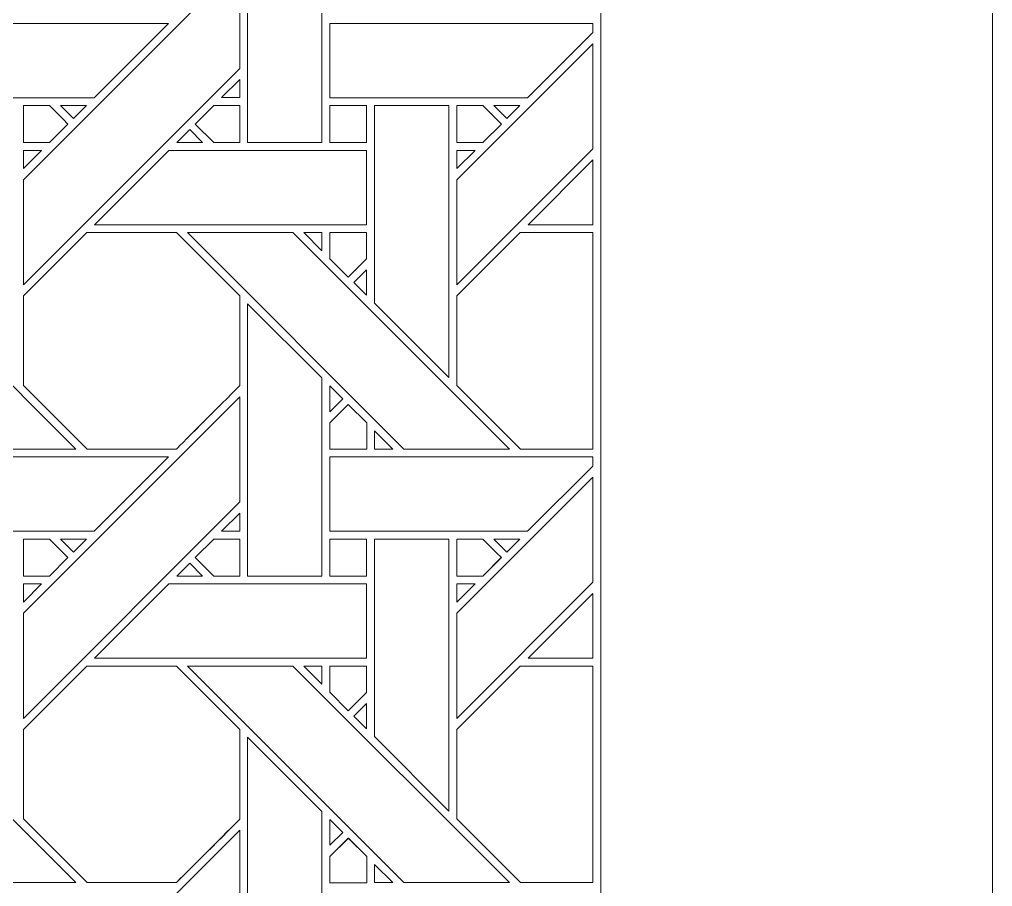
# Model space of a CAD drawing. Header units: inches. Extents: x 3.4 to 21.4, y 0.1 to 18.1.
# Drawn here: x 19.253 to 21.383, y 2.683 to 4.58 of the extents above; entities that cross this region are included whole.
import ezdxf

# ---------------------------------------------------------------- set-up
doc = ezdxf.new("R2010")
doc.units = ezdxf.units.IN
doc.header["$MEASUREMENT"] = 0
doc.layers.add('Design', color=7, linetype='Continuous', lineweight=0)

msp = doc.modelspace()

# ---------------------------------------------------------------- linework, layer by layer
at = {"layer": 'Design'}
for points, knots in [([(3.3829, 18.0948), (3.3829, 18.0948), (3.3829, 0.0948), (3.3829, 0.0948), (3.3829, 0.0948), (21.3829, 0.0948), (21.3829, 0.0948), (21.3829, 0.0948), (21.3829, 18.0948), (21.3829, 18.0948), (21.3829, 18.0948), (3.3829, 18.0948), (3.3829, 18.0948)], [0, 0, 0, 0, 1, 1, 1, 2, 2, 2, 3, 3, 3, 4, 4, 4, 4]), ([(4.2402, 17.2374), (4.2402, 17.2374), (4.2402, 0.9521), (4.2402, 0.9521), (4.2402, 0.9521), (20.5255, 0.9521), (20.5255, 0.9521), (20.5255, 0.9521), (20.5255, 17.2374), (20.5255, 17.2374), (20.5255, 17.2374), (4.2402, 17.2374), (4.2402, 17.2374)], [0, 0, 0, 0, 1, 1, 1, 2, 2, 2, 3, 3, 3, 4, 4, 4, 4]), ([(19.7523, 4.3108), (19.7523, 4.3108), (19.7523, 4.9066), (19.7523, 4.9066), (19.7523, 4.9066), (19.9151, 4.7445), (19.9151, 4.7445), (19.9151, 4.7445), (19.9151, 4.3108), (19.9151, 4.3108), (19.9151, 4.3108), (19.7523, 4.3108), (19.7523, 4.3108)], [0, 0, 0, 0, 1, 1, 1, 2, 2, 2, 3, 3, 3, 4, 4, 4, 4]), ([(19.2615, 3.9994), (19.2615, 3.9994), (19.2615, 4.2294), (19.2615, 4.2294), (19.2615, 4.2294), (19.7352, 4.703), (19.7352, 4.703), (19.7352, 4.703), (19.7352, 4.473), (19.7352, 4.473), (19.7352, 4.473), (19.2615, 3.9994), (19.2615, 3.9994)], [0, 0, 0, 0, 1, 1, 1, 2, 2, 2, 3, 3, 3, 4, 4, 4, 4]), ([(19.4166, 4.4088), (19.4166, 4.4088), (18.9836, 4.4088), (18.9836, 4.4088), (18.9836, 4.4088), (18.9836, 4.5715), (18.9836, 4.5715), (18.9836, 4.5715), (19.5793, 4.5715), (19.5793, 4.5715), (19.5793, 4.5715), (19.4166, 4.4088), (19.4166, 4.4088)], [0, 0, 0, 0, 1, 1, 1, 2, 2, 2, 3, 3, 3, 4, 4, 4, 4]), ([(20.5079, 4.5513), (20.5079, 4.5513), (20.3653, 4.4088), (20.3653, 4.4088), (20.3653, 4.4088), (19.9324, 4.4088), (19.9324, 4.4088), (19.9324, 4.4088), (19.9324, 4.5715), (19.9324, 4.5715), (19.9324, 4.5715), (20.5079, 4.5715), (20.5079, 4.5715), (20.5079, 4.5715), (20.5079, 4.5513), (20.5079, 4.5513)], [0, 0, 0, 0, 1, 1, 1, 2, 2, 2, 3, 3, 3, 4, 4, 4, 5, 5, 5, 5]), ([(20.2102, 3.9994), (20.2102, 3.9994), (20.2102, 4.2294), (20.2102, 4.2294), (20.2102, 4.2294), (20.5079, 4.527), (20.5079, 4.527), (20.5079, 4.527), (20.5079, 4.297), (20.5079, 4.297), (20.5079, 4.297), (20.2102, 3.9994), (20.2102, 3.9994)], [0, 0, 0, 0, 1, 1, 1, 2, 2, 2, 3, 3, 3, 4, 4, 4, 4]), ([(19.7352, 4.4486), (19.7352, 4.4486), (19.7352, 4.4089), (19.7352, 4.4089), (19.7352, 4.4089), (19.6954, 4.4089), (19.6954, 4.4089), (19.6954, 4.4089), (19.7352, 4.4486), (19.7352, 4.4486)], [0, 0, 0, 0, 1, 1, 1, 2, 2, 2, 3, 3, 3, 3]), ([(19.3186, 4.3915), (19.3237, 4.3864), (19.3545, 4.3556), (19.3589, 4.3512), (19.3589, 4.3512), (19.3185, 4.3107), (19.3185, 4.3107), (19.3185, 4.3107), (19.2615, 4.3107), (19.2615, 4.3107), (19.2615, 4.3107), (19.2615, 4.3915), (19.2615, 4.3915), (19.2615, 4.3915), (19.3186, 4.3915), (19.3186, 4.3915)], [0, 0, 0, 0, 1, 1, 1, 2, 2, 2, 3, 3, 3, 4, 4, 4, 5, 5, 5, 5]), ([(19.3589, 4.3512), (19.3589, 4.3512), (19.3185, 4.3107), (19.3185, 4.3107), (19.3185, 4.3107), (19.2615, 4.3107), (19.2615, 4.3107), (19.2615, 4.3107), (19.2615, 4.3915), (19.2615, 4.3915), (19.2615, 4.3915), (19.3186, 4.3915), (19.3186, 4.3915), (19.3237, 4.3864), (19.3545, 4.3556), (19.3589, 4.3512)], [0, 0, 0, 0, 1, 1, 1, 2, 2, 2, 3, 3, 3, 4, 4, 4, 5, 5, 5, 5]), ([(19.3429, 4.3916), (19.3429, 4.3916), (19.3994, 4.3916), (19.3994, 4.3916), (19.3994, 4.3916), (19.3711, 4.3634), (19.3711, 4.3634), (19.3711, 4.3634), (19.3429, 4.3916), (19.3429, 4.3916)], [0, 0, 0, 0, 1, 1, 1, 2, 2, 2, 3, 3, 3, 3]), ([(19.7352, 4.3915), (19.7352, 4.3915), (19.7352, 4.3107), (19.7352, 4.3107), (19.7352, 4.3107), (19.6781, 4.3107), (19.6781, 4.3107), (19.6781, 4.3107), (19.6377, 4.3511), (19.6377, 4.3511), (19.6377, 4.3511), (19.6782, 4.3915), (19.6782, 4.3915), (19.6782, 4.3915), (19.7352, 4.3915), (19.7352, 4.3915)], [0, 0, 0, 0, 1, 1, 1, 2, 2, 2, 3, 3, 3, 4, 4, 4, 5, 5, 5, 5]), ([(19.7352, 4.3107), (19.7352, 4.3107), (19.6781, 4.3107), (19.6781, 4.3107), (19.6781, 4.3107), (19.6377, 4.3511), (19.6377, 4.3511), (19.6377, 4.3511), (19.6782, 4.3915), (19.6782, 4.3915), (19.6782, 4.3915), (19.7352, 4.3915), (19.7352, 4.3915), (19.7352, 4.3915), (19.7352, 4.3107), (19.7352, 4.3107)], [0, 0, 0, 0, 1, 1, 1, 2, 2, 2, 3, 3, 3, 4, 4, 4, 5, 5, 5, 5]), ([(20.0127, 4.3107), (20.0127, 4.3107), (19.9324, 4.3107), (19.9324, 4.3107), (19.9324, 4.3107), (19.9324, 4.3915), (19.9324, 4.3915), (19.9324, 4.3915), (20.0127, 4.3915), (20.0127, 4.3915), (20.0127, 4.3915), (20.0127, 4.3107), (20.0127, 4.3107)], [0, 0, 0, 0, 1, 1, 1, 2, 2, 2, 3, 3, 3, 4, 4, 4, 4]), ([(19.9324, 4.3107), (19.9324, 4.3107), (19.9324, 4.3915), (19.9324, 4.3915), (19.9324, 4.3915), (20.0127, 4.3915), (20.0127, 4.3915), (20.0127, 4.3915), (20.0127, 4.3107), (20.0127, 4.3107), (20.0127, 4.3107), (19.9324, 4.3107), (19.9324, 4.3107)], [0, 0, 0, 0, 1, 1, 1, 2, 2, 2, 3, 3, 3, 4, 4, 4, 4]), ([(20.1931, 3.7964), (20.1931, 3.7964), (20.0302, 3.9594), (20.0302, 3.9594), (20.0302, 3.9594), (20.0302, 4.3916), (20.0302, 4.3916), (20.0302, 4.3916), (20.1931, 4.3916), (20.1931, 4.3916), (20.1931, 4.3916), (20.1931, 3.7964), (20.1931, 3.7964)], [0, 0, 0, 0, 1, 1, 1, 2, 2, 2, 3, 3, 3, 4, 4, 4, 4]), ([(20.3077, 4.3512), (20.3077, 4.3512), (20.2673, 4.3107), (20.2673, 4.3107), (20.2673, 4.3107), (20.2103, 4.3107), (20.2103, 4.3107), (20.2103, 4.3107), (20.2103, 4.3916), (20.2103, 4.3916), (20.2103, 4.3916), (20.2673, 4.3916), (20.2673, 4.3916), (20.2725, 4.3865), (20.3032, 4.3556), (20.3077, 4.3512)], [0, 0, 0, 0, 1, 1, 1, 2, 2, 2, 3, 3, 3, 4, 4, 4, 5, 5, 5, 5]), ([(20.2103, 4.3107), (20.2103, 4.3107), (20.2103, 4.3916), (20.2103, 4.3916), (20.2103, 4.3916), (20.2673, 4.3916), (20.2673, 4.3916), (20.2725, 4.3865), (20.3032, 4.3556), (20.3077, 4.3512), (20.3077, 4.3512), (20.2673, 4.3107), (20.2673, 4.3107), (20.2673, 4.3107), (20.2103, 4.3107), (20.2103, 4.3107)], [0, 0, 0, 0, 1, 1, 1, 2, 2, 2, 3, 3, 3, 4, 4, 4, 5, 5, 5, 5]), ([(20.2916, 4.3916), (20.2916, 4.3916), (20.3481, 4.3916), (20.3481, 4.3916), (20.3481, 4.3916), (20.3198, 4.3634), (20.3198, 4.3634), (20.3198, 4.3634), (20.2916, 4.3916), (20.2916, 4.3916)], [0, 0, 0, 0, 1, 1, 1, 2, 2, 2, 3, 3, 3, 3]), ([(19.6256, 4.339), (19.6256, 4.339), (19.6538, 4.3108), (19.6538, 4.3108), (19.6538, 4.3108), (19.5973, 4.3108), (19.5973, 4.3108), (19.5973, 4.3108), (19.6256, 4.339), (19.6256, 4.339)], [0, 0, 0, 0, 1, 1, 1, 2, 2, 2, 3, 3, 3, 3]), ([(19.3013, 4.2936), (19.3013, 4.2936), (19.2615, 4.2538), (19.2615, 4.2538), (19.2615, 4.2538), (19.2615, 4.2936), (19.2615, 4.2936), (19.2615, 4.2936), (19.3013, 4.2936), (19.3013, 4.2936)], [0, 0, 0, 0, 1, 1, 1, 2, 2, 2, 3, 3, 3, 3]), ([(20.0126, 4.2936), (20.0126, 4.2936), (20.0126, 4.1308), (20.0126, 4.1308), (20.0126, 4.1308), (19.4173, 4.1308), (19.4173, 4.1308), (19.4173, 4.1308), (19.5802, 4.2936), (19.5802, 4.2936), (19.5802, 4.2936), (20.0126, 4.2936), (20.0126, 4.2936)], [0, 0, 0, 0, 1, 1, 1, 2, 2, 2, 3, 3, 3, 4, 4, 4, 4]), ([(20.2501, 4.2936), (20.2501, 4.2936), (20.2102, 4.2538), (20.2102, 4.2538), (20.2102, 4.2538), (20.2102, 4.2936), (20.2102, 4.2936), (20.2102, 4.2936), (20.2501, 4.2936), (20.2501, 4.2936)], [0, 0, 0, 0, 1, 1, 1, 2, 2, 2, 3, 3, 3, 3]), ([(20.3661, 4.1308), (20.3661, 4.1308), (20.5079, 4.2726), (20.5079, 4.2726), (20.5079, 4.2726), (20.5079, 4.1308), (20.5079, 4.1308), (20.5079, 4.1308), (20.3661, 4.1308), (20.3661, 4.1308)], [0, 0, 0, 0, 1, 1, 1, 2, 2, 2, 3, 3, 3, 3]), ([(19.1455, 3.64), (19.1455, 3.64), (18.6719, 4.1137), (18.6719, 4.1137), (18.6719, 4.1137), (18.9029, 4.1137), (18.9029, 4.1137), (18.9029, 4.1137), (19.3765, 3.64), (19.3765, 3.64), (19.3765, 3.64), (19.1455, 3.64), (19.1455, 3.64)], [0, 0, 0, 0, 1, 1, 1, 2, 2, 2, 3, 3, 3, 4, 4, 4, 4]), ([(19.4002, 4.1136), (19.4002, 4.1136), (19.5965, 4.1136), (19.5965, 4.1136), (19.5965, 4.1136), (19.7352, 3.9749), (19.7352, 3.9749), (19.7352, 3.9749), (19.7352, 3.7787), (19.7352, 3.7787), (19.7174, 3.7608), (19.6055, 3.649), (19.5965, 3.64), (19.5965, 3.64), (19.4008, 3.64), (19.4008, 3.64), (19.4008, 3.64), (19.2615, 3.7793), (19.2615, 3.7793), (19.2615, 3.7793), (19.2615, 3.9749), (19.2615, 3.9749), (19.2615, 3.9749), (19.4002, 4.1136), (19.4002, 4.1136)], [0, 0, 0, 0, 1, 1, 1, 2, 2, 2, 3, 3, 3, 4, 4, 4, 5, 5, 5, 6, 6, 6, 7, 7, 7, 8, 8, 8, 8]), ([(19.7352, 3.7787), (19.7173, 3.7607), (19.6054, 3.6489), (19.5965, 3.64), (19.5965, 3.64), (19.4008, 3.64), (19.4008, 3.64), (19.4008, 3.64), (19.2615, 3.7793), (19.2615, 3.7793), (19.2615, 3.7793), (19.2615, 3.9749), (19.2615, 3.9749), (19.2615, 3.9749), (19.4002, 4.1136), (19.4002, 4.1136), (19.4002, 4.1136), (19.5965, 4.1136), (19.5965, 4.1136), (19.5965, 4.1136), (19.7352, 3.9749), (19.7352, 3.9749), (19.7352, 3.9749), (19.7352, 3.7787), (19.7352, 3.7787)], [0, 0, 0, 0, 1, 1, 1, 2, 2, 2, 3, 3, 3, 4, 4, 4, 5, 5, 5, 6, 6, 6, 7, 7, 7, 8, 8, 8, 8]), ([(19.6206, 4.1137), (19.6206, 4.1137), (19.8516, 4.1137), (19.8516, 4.1137), (19.8516, 4.1137), (20.3252, 3.64), (20.3252, 3.64), (20.3252, 3.64), (20.0942, 3.64), (20.0942, 3.64), (20.0942, 3.64), (19.6206, 4.1137), (19.6206, 4.1137)], [0, 0, 0, 0, 1, 1, 1, 2, 2, 2, 3, 3, 3, 4, 4, 4, 4]), ([(19.9151, 4.1137), (19.9151, 4.1137), (19.9151, 4.0739), (19.9151, 4.0739), (19.9151, 4.0739), (19.8757, 4.1137), (19.8757, 4.1137), (19.8757, 4.1137), (19.9151, 4.1137), (19.9151, 4.1137)], [0, 0, 0, 0, 1, 1, 1, 2, 2, 2, 3, 3, 3, 3]), ([(20.0127, 4.1137), (20.0127, 4.1137), (20.0127, 4.0561), (20.0127, 4.0561), (20.0127, 4.0561), (19.9727, 4.0161), (19.9727, 4.0161), (19.9727, 4.0161), (19.9324, 4.0564), (19.9324, 4.0564), (19.9324, 4.0564), (19.9324, 4.1137), (19.9324, 4.1137), (19.9324, 4.1137), (20.0127, 4.1137), (20.0127, 4.1137)], [0, 0, 0, 0, 1, 1, 1, 2, 2, 2, 3, 3, 3, 4, 4, 4, 5, 5, 5, 5]), ([(19.9727, 4.0161), (19.9727, 4.0161), (19.9324, 4.0564), (19.9324, 4.0564), (19.9324, 4.0564), (19.9324, 4.1137), (19.9324, 4.1137), (19.9324, 4.1137), (20.0127, 4.1137), (20.0127, 4.1137), (20.0127, 4.1137), (20.0127, 4.0561), (20.0127, 4.0561), (20.0127, 4.0561), (19.9727, 4.0161), (19.9727, 4.0161)], [0, 0, 0, 0, 1, 1, 1, 2, 2, 2, 3, 3, 3, 4, 4, 4, 5, 5, 5, 5]), ([(20.2103, 3.9749), (20.2103, 3.9749), (20.3489, 4.1136), (20.3489, 4.1136), (20.3489, 4.1136), (20.5079, 4.1136), (20.5079, 4.1136), (20.5079, 4.1136), (20.5079, 3.64), (20.5079, 3.64), (20.5079, 3.64), (20.3495, 3.64), (20.3495, 3.64), (20.3495, 3.64), (20.2103, 3.7793), (20.2103, 3.7793), (20.2103, 3.7793), (20.2103, 3.9749), (20.2103, 3.9749)], [0, 0, 0, 0, 1, 1, 1, 2, 2, 2, 3, 3, 3, 4, 4, 4, 5, 5, 5, 6, 6, 6, 6]), ([(20.3495, 3.64), (20.3495, 3.64), (20.2103, 3.7793), (20.2103, 3.7793), (20.2103, 3.7793), (20.2103, 3.9749), (20.2103, 3.9749), (20.2103, 3.9749), (20.3489, 4.1136), (20.3489, 4.1136), (20.3489, 4.1136), (20.5079, 4.1136), (20.5079, 4.1136), (20.5079, 4.1136), (20.5079, 3.64), (20.5079, 3.64), (20.5079, 3.64), (20.3495, 3.64), (20.3495, 3.64)], [0, 0, 0, 0, 1, 1, 1, 2, 2, 2, 3, 3, 3, 4, 4, 4, 5, 5, 5, 6, 6, 6, 6]), ([(20.0126, 4.0319), (20.0126, 4.0319), (20.0126, 3.9767), (20.0126, 3.9767), (20.0126, 3.9767), (19.9848, 4.0041), (19.9848, 4.0041), (19.9848, 4.0041), (20.0126, 4.0319), (20.0126, 4.0319)], [0, 0, 0, 0, 1, 1, 1, 2, 2, 2, 3, 3, 3, 3]), ([(19.9151, 3.362), (19.9151, 3.362), (19.7523, 3.362), (19.7523, 3.362), (19.7523, 3.362), (19.7523, 3.9579), (19.7523, 3.9579), (19.7523, 3.9579), (19.9151, 3.7957), (19.9151, 3.7957), (19.9151, 3.7957), (19.9151, 3.362), (19.9151, 3.362)], [0, 0, 0, 0, 1, 1, 1, 2, 2, 2, 3, 3, 3, 4, 4, 4, 4]), ([(19.9324, 3.7215), (19.9324, 3.7215), (19.9324, 3.7782), (19.9324, 3.7782), (19.9324, 3.7782), (19.9605, 3.7497), (19.9605, 3.7497), (19.9605, 3.7497), (19.9324, 3.7215), (19.9324, 3.7215)], [0, 0, 0, 0, 1, 1, 1, 2, 2, 2, 3, 3, 3, 3]), ([(19.2615, 3.0506), (19.2615, 3.0506), (19.2615, 3.2807), (19.2615, 3.2807), (19.2615, 3.2807), (19.7352, 3.7543), (19.7352, 3.7543), (19.7352, 3.7543), (19.7352, 3.5243), (19.7352, 3.5243), (19.7352, 3.5243), (19.2615, 3.0506), (19.2615, 3.0506)], [0, 0, 0, 0, 1, 1, 1, 2, 2, 2, 3, 3, 3, 4, 4, 4, 4]), ([(19.9324, 3.6398), (19.9324, 3.6398), (19.9324, 3.6971), (19.9324, 3.6971), (19.9324, 3.6971), (19.9727, 3.7374), (19.9727, 3.7374), (19.9727, 3.7374), (20.0131, 3.6971), (20.0131, 3.6971), (20.0131, 3.6971), (20.0131, 3.6398), (20.0131, 3.6398), (20.0131, 3.6398), (19.9324, 3.6398), (19.9324, 3.6398)], [0, 0, 0, 0, 1, 1, 1, 2, 2, 2, 3, 3, 3, 4, 4, 4, 5, 5, 5, 5]), ([(19.9324, 3.6971), (19.9324, 3.6971), (19.9727, 3.7374), (19.9727, 3.7374), (19.9727, 3.7374), (20.0131, 3.6971), (20.0131, 3.6971), (20.0131, 3.6971), (20.0131, 3.6398), (20.0131, 3.6398), (20.0131, 3.6398), (19.9324, 3.6398), (19.9324, 3.6398), (19.9324, 3.6398), (19.9324, 3.6971), (19.9324, 3.6971)], [0, 0, 0, 0, 1, 1, 1, 2, 2, 2, 3, 3, 3, 4, 4, 4, 5, 5, 5, 5]), ([(20.07, 3.64), (20.07, 3.64), (20.0303, 3.64), (20.0303, 3.64), (20.0303, 3.64), (20.0303, 3.6798), (20.0303, 3.6798), (20.0303, 3.6798), (20.07, 3.64), (20.07, 3.64)], [0, 0, 0, 0, 1, 1, 1, 2, 2, 2, 3, 3, 3, 3]), ([(18.9836, 3.4601), (18.9836, 3.4601), (18.9836, 3.6228), (18.9836, 3.6228), (18.9836, 3.6228), (19.5793, 3.6228), (19.5793, 3.6228), (19.5793, 3.6228), (19.4166, 3.4601), (19.4166, 3.4601), (19.4166, 3.4601), (18.9836, 3.4601), (18.9836, 3.4601)], [0, 0, 0, 0, 1, 1, 1, 2, 2, 2, 3, 3, 3, 4, 4, 4, 4]), ([(19.9324, 3.4601), (19.9324, 3.4601), (19.9324, 3.6228), (19.9324, 3.6228), (19.9324, 3.6228), (20.5079, 3.6228), (20.5079, 3.6228), (20.5079, 3.6228), (20.5079, 3.6026), (20.5079, 3.6026), (20.5079, 3.6026), (20.3653, 3.4601), (20.3653, 3.4601), (20.3653, 3.4601), (19.9324, 3.4601), (19.9324, 3.4601)], [0, 0, 0, 0, 1, 1, 1, 2, 2, 2, 3, 3, 3, 4, 4, 4, 5, 5, 5, 5]), ([(20.5079, 3.3483), (20.5079, 3.3483), (20.2102, 3.0506), (20.2102, 3.0506), (20.2102, 3.0506), (20.2102, 3.2807), (20.2102, 3.2807), (20.2102, 3.2807), (20.5079, 3.5783), (20.5079, 3.5783), (20.5079, 3.5783), (20.5079, 3.3483), (20.5079, 3.3483)], [0, 0, 0, 0, 1, 1, 1, 2, 2, 2, 3, 3, 3, 4, 4, 4, 4]), ([(19.7352, 3.4999), (19.7352, 3.4999), (19.7352, 3.4601), (19.7352, 3.4601), (19.7352, 3.4601), (19.6954, 3.4601), (19.6954, 3.4601), (19.6954, 3.4601), (19.7352, 3.4999), (19.7352, 3.4999)], [0, 0, 0, 0, 1, 1, 1, 2, 2, 2, 3, 3, 3, 3]), ([(19.3186, 3.4428), (19.3237, 3.4377), (19.3545, 3.4069), (19.3589, 3.4024), (19.3589, 3.4024), (19.3185, 3.362), (19.3185, 3.362), (19.3185, 3.362), (19.2615, 3.362), (19.2615, 3.362), (19.2615, 3.362), (19.2615, 3.4428), (19.2615, 3.4428), (19.2615, 3.4428), (19.3186, 3.4428), (19.3186, 3.4428)], [0, 0, 0, 0, 1, 1, 1, 2, 2, 2, 3, 3, 3, 4, 4, 4, 5, 5, 5, 5]), ([(19.2615, 3.362), (19.2615, 3.362), (19.2615, 3.4428), (19.2615, 3.4428), (19.2615, 3.4428), (19.3186, 3.4428), (19.3186, 3.4428), (19.3237, 3.4377), (19.3545, 3.4069), (19.3589, 3.4024), (19.3589, 3.4024), (19.3185, 3.362), (19.3185, 3.362), (19.3185, 3.362), (19.2615, 3.362), (19.2615, 3.362)], [0, 0, 0, 0, 1, 1, 1, 2, 2, 2, 3, 3, 3, 4, 4, 4, 5, 5, 5, 5]), ([(19.3429, 3.4428), (19.3429, 3.4428), (19.3994, 3.4428), (19.3994, 3.4428), (19.3994, 3.4428), (19.3711, 3.4146), (19.3711, 3.4146), (19.3711, 3.4146), (19.3429, 3.4428), (19.3429, 3.4428)], [0, 0, 0, 0, 1, 1, 1, 2, 2, 2, 3, 3, 3, 3]), ([(19.6377, 3.4024), (19.6377, 3.4024), (19.6782, 3.4428), (19.6782, 3.4428), (19.6782, 3.4428), (19.7352, 3.4428), (19.7352, 3.4428), (19.7352, 3.4428), (19.7352, 3.362), (19.7352, 3.362), (19.7352, 3.362), (19.6781, 3.362), (19.6781, 3.362), (19.6781, 3.362), (19.6377, 3.4024), (19.6377, 3.4024)], [0, 0, 0, 0, 1, 1, 1, 2, 2, 2, 3, 3, 3, 4, 4, 4, 5, 5, 5, 5]), ([(19.7352, 3.4428), (19.7352, 3.4428), (19.7352, 3.362), (19.7352, 3.362), (19.7352, 3.362), (19.6781, 3.362), (19.6781, 3.362), (19.6781, 3.362), (19.6378, 3.4023), (19.6378, 3.4023), (19.6378, 3.4023), (19.6782, 3.4428), (19.6782, 3.4428), (19.6782, 3.4428), (19.7352, 3.4428), (19.7352, 3.4428)], [0, 0, 0, 0, 1, 1, 1, 2, 2, 2, 3, 3, 3, 4, 4, 4, 5, 5, 5, 5]), ([(19.9324, 3.362), (19.9324, 3.362), (19.9324, 3.4428), (19.9324, 3.4428), (19.9324, 3.4428), (20.0127, 3.4428), (20.0127, 3.4428), (20.0127, 3.4428), (20.0127, 3.362), (20.0127, 3.362), (20.0127, 3.362), (19.9324, 3.362), (19.9324, 3.362)], [0, 0, 0, 0, 1, 1, 1, 2, 2, 2, 3, 3, 3, 4, 4, 4, 4]), ([(20.0127, 3.362), (20.0127, 3.362), (19.9324, 3.362), (19.9324, 3.362), (19.9324, 3.362), (19.9324, 3.4428), (19.9324, 3.4428), (19.9324, 3.4428), (20.0127, 3.4428), (20.0127, 3.4428), (20.0127, 3.4428), (20.0127, 3.362), (20.0127, 3.362)], [0, 0, 0, 0, 1, 1, 1, 2, 2, 2, 3, 3, 3, 4, 4, 4, 4]), ([(20.0302, 3.0106), (20.0302, 3.0106), (20.0302, 3.4428), (20.0302, 3.4428), (20.0302, 3.4428), (20.1931, 3.4428), (20.1931, 3.4428), (20.1931, 3.4428), (20.1931, 2.8477), (20.1931, 2.8477), (20.1931, 2.8477), (20.0302, 3.0106), (20.0302, 3.0106)], [0, 0, 0, 0, 1, 1, 1, 2, 2, 2, 3, 3, 3, 4, 4, 4, 4]), ([(20.2102, 3.3621), (20.2102, 3.3621), (20.2102, 3.4428), (20.2102, 3.4428), (20.2102, 3.4428), (20.2673, 3.4428), (20.2673, 3.4428), (20.2726, 3.4376), (20.3034, 3.4067), (20.3076, 3.4025), (20.3076, 3.4025), (20.2672, 3.3621), (20.2672, 3.3621), (20.2672, 3.3621), (20.2102, 3.3621), (20.2102, 3.3621)], [0, 0, 0, 0, 1, 1, 1, 2, 2, 2, 3, 3, 3, 4, 4, 4, 5, 5, 5, 5]), ([(20.2103, 3.362), (20.2103, 3.362), (20.2103, 3.4427), (20.2103, 3.4427), (20.2103, 3.4427), (20.2674, 3.4427), (20.2674, 3.4427), (20.2725, 3.4376), (20.3033, 3.4068), (20.3077, 3.4024), (20.3077, 3.4024), (20.2673, 3.362), (20.2673, 3.362), (20.2673, 3.362), (20.2103, 3.362), (20.2103, 3.362)], [0, 0, 0, 0, 1, 1, 1, 2, 2, 2, 3, 3, 3, 4, 4, 4, 5, 5, 5, 5]), ([(20.2916, 3.4428), (20.2916, 3.4428), (20.3481, 3.4428), (20.3481, 3.4428), (20.3481, 3.4428), (20.3198, 3.4146), (20.3198, 3.4146), (20.3198, 3.4146), (20.2916, 3.4428), (20.2916, 3.4428)], [0, 0, 0, 0, 1, 1, 1, 2, 2, 2, 3, 3, 3, 3]), ([(19.6256, 3.3903), (19.6256, 3.3903), (19.6538, 3.362), (19.6538, 3.362), (19.6538, 3.362), (19.5973, 3.362), (19.5973, 3.362), (19.5973, 3.362), (19.6256, 3.3903), (19.6256, 3.3903)], [0, 0, 0, 0, 1, 1, 1, 2, 2, 2, 3, 3, 3, 3]), ([(19.3013, 3.3449), (19.3013, 3.3449), (19.2615, 3.3051), (19.2615, 3.3051), (19.2615, 3.3051), (19.2615, 3.3449), (19.2615, 3.3449), (19.2615, 3.3449), (19.3013, 3.3449), (19.3013, 3.3449)], [0, 0, 0, 0, 1, 1, 1, 2, 2, 2, 3, 3, 3, 3]), ([(20.0126, 3.3449), (20.0126, 3.3449), (20.0126, 3.1821), (20.0126, 3.1821), (20.0126, 3.1821), (19.4173, 3.1821), (19.4173, 3.1821), (19.4173, 3.1821), (19.5802, 3.3449), (19.5802, 3.3449), (19.5802, 3.3449), (20.0126, 3.3449), (20.0126, 3.3449)], [0, 0, 0, 0, 1, 1, 1, 2, 2, 2, 3, 3, 3, 4, 4, 4, 4]), ([(20.2501, 3.3449), (20.2501, 3.3449), (20.2102, 3.3051), (20.2102, 3.3051), (20.2102, 3.3051), (20.2102, 3.3449), (20.2102, 3.3449), (20.2102, 3.3449), (20.2501, 3.3449), (20.2501, 3.3449)], [0, 0, 0, 0, 1, 1, 1, 2, 2, 2, 3, 3, 3, 3]), ([(20.3661, 3.1821), (20.3661, 3.1821), (20.5079, 3.3239), (20.5079, 3.3239), (20.5079, 3.3239), (20.5079, 3.1821), (20.5079, 3.1821), (20.5079, 3.1821), (20.3661, 3.1821), (20.3661, 3.1821)], [0, 0, 0, 0, 1, 1, 1, 2, 2, 2, 3, 3, 3, 3]), ([(18.6719, 3.165), (18.6719, 3.165), (18.9029, 3.165), (18.9029, 3.165), (18.9029, 3.165), (19.3765, 2.6913), (19.3765, 2.6913), (19.3765, 2.6913), (19.1455, 2.6913), (19.1455, 2.6913), (19.1455, 2.6913), (18.6719, 3.165), (18.6719, 3.165)], [0, 0, 0, 0, 1, 1, 1, 2, 2, 2, 3, 3, 3, 4, 4, 4, 4]), ([(19.7351, 2.83), (19.7172, 2.812), (19.6054, 2.7002), (19.5965, 2.6913), (19.5965, 2.6913), (19.4008, 2.6913), (19.4008, 2.6913), (19.4008, 2.6913), (19.2616, 2.8306), (19.2616, 2.8306), (19.2616, 2.8306), (19.2616, 3.0262), (19.2616, 3.0262), (19.2616, 3.0262), (19.4002, 3.165), (19.4002, 3.165), (19.4002, 3.165), (19.5964, 3.165), (19.5964, 3.165), (19.5964, 3.165), (19.7351, 3.0262), (19.7351, 3.0262), (19.7351, 3.0262), (19.7351, 2.83), (19.7351, 2.83)], [0, 0, 0, 0, 1, 1, 1, 2, 2, 2, 3, 3, 3, 4, 4, 4, 5, 5, 5, 6, 6, 6, 7, 7, 7, 8, 8, 8, 8]), ([(19.2616, 3.0262), (19.2616, 3.0262), (19.4003, 3.1649), (19.4003, 3.1649), (19.4003, 3.1649), (19.5965, 3.1649), (19.5965, 3.1649), (19.5965, 3.1649), (19.7353, 3.0261), (19.7353, 3.0261), (19.7353, 3.0261), (19.7353, 2.8299), (19.7353, 2.8299), (19.7175, 2.812), (19.6055, 2.7003), (19.5965, 2.6913), (19.5965, 2.6913), (19.4008, 2.6913), (19.4008, 2.6913), (19.4008, 2.6913), (19.2616, 2.8306), (19.2616, 2.8306), (19.2616, 2.8306), (19.2616, 3.0262), (19.2616, 3.0262)], [0, 0, 0, 0, 1, 1, 1, 2, 2, 2, 3, 3, 3, 4, 4, 4, 5, 5, 5, 6, 6, 6, 7, 7, 7, 8, 8, 8, 8]), ([(20.3252, 2.6913), (20.3252, 2.6913), (20.0942, 2.6913), (20.0942, 2.6913), (20.0942, 2.6913), (19.6206, 3.165), (19.6206, 3.165), (19.6206, 3.165), (19.8516, 3.165), (19.8516, 3.165), (19.8516, 3.165), (20.3252, 2.6913), (20.3252, 2.6913)], [0, 0, 0, 0, 1, 1, 1, 2, 2, 2, 3, 3, 3, 4, 4, 4, 4]), ([(19.8757, 3.165), (19.8757, 3.165), (19.9151, 3.165), (19.9151, 3.165), (19.9151, 3.165), (19.9151, 3.1251), (19.9151, 3.1251), (19.9151, 3.1251), (19.8757, 3.165), (19.8757, 3.165)], [0, 0, 0, 0, 1, 1, 1, 2, 2, 2, 3, 3, 3, 3]), ([(20.0127, 3.165), (20.0127, 3.165), (20.0127, 3.1073), (20.0127, 3.1073), (20.0127, 3.1073), (19.9727, 3.0674), (19.9727, 3.0674), (19.9727, 3.0674), (19.9324, 3.1077), (19.9324, 3.1077), (19.9324, 3.1077), (19.9324, 3.165), (19.9324, 3.165), (19.9324, 3.165), (20.0127, 3.165), (20.0127, 3.165)], [0, 0, 0, 0, 1, 1, 1, 2, 2, 2, 3, 3, 3, 4, 4, 4, 5, 5, 5, 5]), ([(19.9727, 3.0674), (19.9727, 3.0674), (19.9324, 3.1077), (19.9324, 3.1077), (19.9324, 3.1077), (19.9324, 3.165), (19.9324, 3.165), (19.9324, 3.165), (20.0127, 3.165), (20.0127, 3.165), (20.0127, 3.165), (20.0127, 3.1073), (20.0127, 3.1073), (20.0127, 3.1073), (19.9727, 3.0674), (19.9727, 3.0674)], [0, 0, 0, 0, 1, 1, 1, 2, 2, 2, 3, 3, 3, 4, 4, 4, 5, 5, 5, 5]), ([(20.3495, 2.6913), (20.3495, 2.6913), (20.2102, 2.8306), (20.2102, 2.8306), (20.2102, 2.8306), (20.2102, 3.0262), (20.2102, 3.0262), (20.2102, 3.0262), (20.349, 3.1649), (20.349, 3.1649), (20.349, 3.1649), (20.5079, 3.1649), (20.5079, 3.1649), (20.5079, 3.1649), (20.5079, 2.6913), (20.5079, 2.6913), (20.5079, 2.6913), (20.3495, 2.6913), (20.3495, 2.6913)], [0, 0, 0, 0, 1, 1, 1, 2, 2, 2, 3, 3, 3, 4, 4, 4, 5, 5, 5, 6, 6, 6, 6]), ([(20.2103, 2.8305), (20.2103, 2.8305), (20.2103, 3.0261), (20.2103, 3.0261), (20.2103, 3.0261), (20.349, 3.1649), (20.349, 3.1649), (20.349, 3.1649), (20.5079, 3.1649), (20.5079, 3.1649), (20.5079, 3.1649), (20.5079, 2.6913), (20.5079, 2.6913), (20.5079, 2.6913), (20.3495, 2.6913), (20.3495, 2.6913), (20.3495, 2.6913), (20.2103, 2.8305), (20.2103, 2.8305)], [0, 0, 0, 0, 1, 1, 1, 2, 2, 2, 3, 3, 3, 4, 4, 4, 5, 5, 5, 6, 6, 6, 6]), ([(20.0126, 3.0831), (20.0126, 3.0831), (20.0126, 3.028), (20.0126, 3.028), (20.0126, 3.028), (19.9848, 3.0553), (19.9848, 3.0553), (19.9848, 3.0553), (20.0126, 3.0831), (20.0126, 3.0831)], [0, 0, 0, 0, 1, 1, 1, 2, 2, 2, 3, 3, 3, 3]), ([(19.7523, 2.4133), (19.7523, 2.4133), (19.7523, 3.0092), (19.7523, 3.0092), (19.7523, 3.0092), (19.9151, 2.847), (19.9151, 2.847), (19.9151, 2.847), (19.9151, 2.4133), (19.9151, 2.4133), (19.9151, 2.4133), (19.7523, 2.4133), (19.7523, 2.4133)], [0, 0, 0, 0, 1, 1, 1, 2, 2, 2, 3, 3, 3, 4, 4, 4, 4]), ([(19.9324, 2.7728), (19.9324, 2.7728), (19.9324, 2.8295), (19.9324, 2.8295), (19.9324, 2.8295), (19.9605, 2.8009), (19.9605, 2.8009), (19.9605, 2.8009), (19.9324, 2.7728), (19.9324, 2.7728)], [0, 0, 0, 0, 1, 1, 1, 2, 2, 2, 3, 3, 3, 3]), ([(19.7352, 2.5756), (19.7352, 2.5756), (19.2615, 2.1019), (19.2615, 2.1019), (19.2615, 2.1019), (19.2615, 2.332), (19.2615, 2.332), (19.2615, 2.332), (19.7352, 2.8056), (19.7352, 2.8056), (19.7352, 2.8056), (19.7352, 2.5756), (19.7352, 2.5756)], [0, 0, 0, 0, 1, 1, 1, 2, 2, 2, 3, 3, 3, 4, 4, 4, 4]), ([(19.9324, 2.7483), (19.9324, 2.7483), (19.9727, 2.7887), (19.9727, 2.7887), (19.9727, 2.7887), (20.0131, 2.7483), (20.0131, 2.7483), (20.0131, 2.7483), (20.0131, 2.691), (20.0131, 2.691), (20.0131, 2.691), (19.9324, 2.691), (19.9324, 2.691), (19.9324, 2.691), (19.9324, 2.7483), (19.9324, 2.7483)], [0, 0, 0, 0, 1, 1, 1, 2, 2, 2, 3, 3, 3, 4, 4, 4, 5, 5, 5, 5]), ([(19.9324, 2.7483), (19.9324, 2.7483), (19.9728, 2.7886), (19.9728, 2.7886), (19.9728, 2.7886), (20.0131, 2.7483), (20.0131, 2.7483), (20.0131, 2.7483), (20.0131, 2.691), (20.0131, 2.691), (20.0131, 2.691), (19.9324, 2.691), (19.9324, 2.691), (19.9324, 2.691), (19.9324, 2.7483), (19.9324, 2.7483)], [0, 0, 0, 0, 1, 1, 1, 2, 2, 2, 3, 3, 3, 4, 4, 4, 5, 5, 5, 5]), ([(20.07, 2.6913), (20.07, 2.6913), (20.0303, 2.6913), (20.0303, 2.6913), (20.0303, 2.6913), (20.0303, 2.7311), (20.0303, 2.7311), (20.0303, 2.7311), (20.07, 2.6913), (20.07, 2.6913)], [0, 0, 0, 0, 1, 1, 1, 2, 2, 2, 3, 3, 3, 3])]:
    msp.add_open_spline(points, degree=3, knots=knots, dxfattribs=at)

doc.saveas('drawing.dxf')
